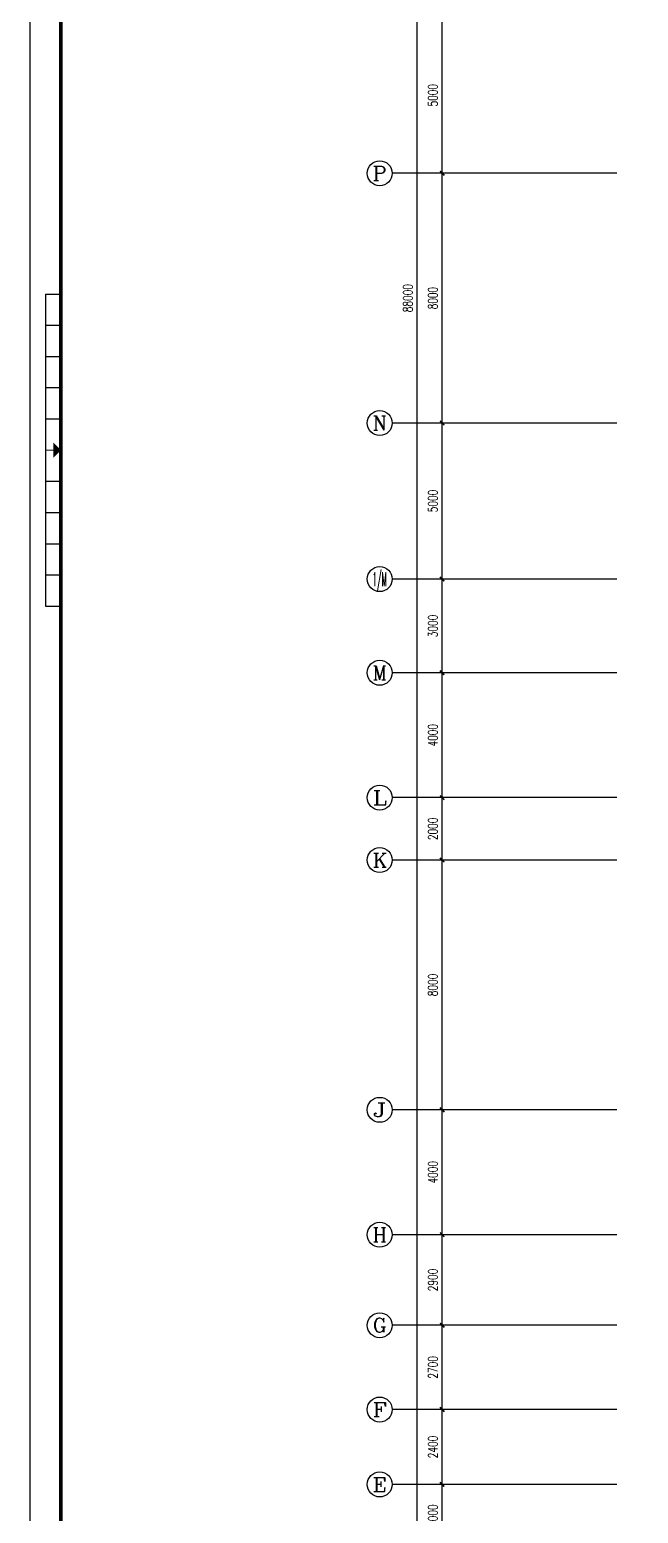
# Model space of a CAD drawing. Extents: x 190999 to 834799, y -200814 to 215286.
# Drawn here: x 666599 to 686083, y -175421 to -127896 of the extents above; entities that cross this region are included whole.
import ezdxf
from ezdxf.enums import TextEntityAlignment as Align

# ---------------------------------------------------------------- set-up
doc = ezdxf.new("R2010")
doc.units = 0
doc.header["$LTSCALE"] = 1000
doc.header["$MEASUREMENT"] = 0
for name, color, linetype in [('AXIS', 3, 'Continuous'), ('AXIS_TEXT', 7, 'Continuous'), ('图框', 189, 'Continuous')]:
    doc.layers.add(name, color=color, linetype=linetype)
doc.styles.add('_TCH_AXIS', font='COMPLEX', dxfattribs={"bigfont": 'GBCBIG'})
doc.styles.add('COMPLEX', font='COMPLEX')
doc.styles.add('DIM_FONT', font='SIMPLEX', dxfattribs={"width": 0.7, "bigfont": 'GBCBIG'})
doc.dimstyles.new('DIMN', dxfattribs={"dimtxt": 300, "dimasz": 100, "dimexe": 250, "dimexo": 300, "dimgap": 150, "dimtad": 1, "dimdec": 0, "dimzin": 0, "dimdsep": 46, "dimtxsty": 'DIM_FONT', "dimblk": 'ARCHTICK', "dimcen": 0.09, "dimclrt": 7, "dimazin": 2, "dimtfac": 1, "dimtdec": 0, "dimtix": 1, "dimtmove": 2, "dimatfit": 3, "dimfxl": 0, "dimtolj": 1, "dimtzin": 0, "dimarcsym": 0})

# ---------------------------------------------------------------- blocks, each defined once
blk = doc.blocks.new('TJAD_TK_A0')
at = {"layer": '图框'}
for p, q in [((1517.5, -436.65), (1517.5, -431.65)), ((1527.5, -436.65), (1527.5, -431.65)), ((1537.5, -436.65), (1537.5, -431.65)), ((1547.5, -436.65), (1547.5, -431.65)), ((1557.5, -436.65), (1557.5, -431.65)), ((1577.5, -436.65), (1577.5, -431.65)), ((1587.5, -436.65), (1587.5, -431.65)), ((1597.5, -436.65), (1597.5, -431.65)), ((1607.5, -436.65), (1607.5, -431.65)), ((1617.5, -436.65), (1617.5, -431.65)), ((1517.5, -436.65), (1617.5, -436.65)), ((973, -441.7), (2162, -441.7))]:
    blk.add_line(p, q, dxfattribs=at)
at = {"layer": '图框', "const_width": 1.2}
blk.add_lwpolyline([(2152, -431.7), (2152, 389.3), (998, 389.3), (998, -431.7)], close=True, dxfattribs=at)
at = {"layer": '图框', "const_width": 0.3}
blk.add_lwpolyline([(1567.5, -434.15), (1567.5, -436.65)], dxfattribs=at)
at = {"layer": '图框'}
blk.add_solid([(1570, -434.15), (1565, -434.15), (1567.5, -431.65)], dxfattribs=at)
blk = doc.blocks.new('_ArchTick')
at = {"const_width": 0.5}
blk.add_lwpolyline([(-0.7, -0.7), (0.7, 0.7)], dxfattribs=at)
blk = doc.blocks.new('*D827')
at = {"layer": 'AXIS', "color": 0, "lineweight": -2}
for p, q in [((680599, -174496), (679554, -174496)), ((679804, -176496), (679804, -174496)), ((680599, -176496), (679554, -176496))]:
    blk.add_line(p, q, dxfattribs=at)
at = {"layer": 'Defpoints', "color": 0}
for p in [(679804, -174496), (680899, -174496), (680899, -176496)]:
    blk.add_point(p, dxfattribs=at)
at = {"layer": 'AXIS', "color": 0, "lineweight": -2, "xscale": 100, "yscale": 100, "zscale": 100}
for p, rotation in [((679804, -174496), 90), ((679804, -176496), 270)]:
    blk.add_blockref('_ArchTick', p, dxfattribs=dict(at, rotation=rotation))
at = {"layer": 'AXIS', "color": 7, "insert": (679504, -175496), "char_height": 300, "attachment_point": 5, "rotation": 90, "style": 'DIM_FONT'}
blk.add_mtext('\\A1;2000', dxfattribs=at)
blk = doc.blocks.new('*D828')
at = {"layer": 'AXIS', "color": 0, "lineweight": -2}
for p, q in [((680599, -172096), (679554, -172096)), ((679804, -174496), (679804, -172096)), ((680599, -174496), (679554, -174496))]:
    blk.add_line(p, q, dxfattribs=at)
at = {"layer": 'Defpoints', "color": 0}
for p in [(679804, -172096), (680899, -172096), (680899, -174496)]:
    blk.add_point(p, dxfattribs=at)
at = {"layer": 'AXIS', "color": 0, "lineweight": -2, "xscale": 100, "yscale": 100, "zscale": 100}
for p, rotation in [((679804, -172096), 90), ((679804, -174496), 270)]:
    blk.add_blockref('_ArchTick', p, dxfattribs=dict(at, rotation=rotation))
at = {"layer": 'AXIS', "color": 7, "insert": (679504, -173296), "char_height": 300, "attachment_point": 5, "rotation": 90, "style": 'DIM_FONT'}
blk.add_mtext('\\A1;2400', dxfattribs=at)
blk = doc.blocks.new('*D829')
at = {"layer": 'AXIS', "color": 0, "lineweight": -2}
for p, q in [((680599, -169396), (679554, -169396)), ((679804, -172096), (679804, -169396)), ((680599, -172096), (679554, -172096))]:
    blk.add_line(p, q, dxfattribs=at)
at = {"layer": 'Defpoints', "color": 0}
for p in [(679804, -169396), (680899, -169396), (680899, -172096)]:
    blk.add_point(p, dxfattribs=at)
at = {"layer": 'AXIS', "color": 0, "lineweight": -2, "xscale": 100, "yscale": 100, "zscale": 100}
for p, rotation in [((679804, -169396), 90), ((679804, -172096), 270)]:
    blk.add_blockref('_ArchTick', p, dxfattribs=dict(at, rotation=rotation))
at = {"layer": 'AXIS', "color": 7, "insert": (679504, -170746), "char_height": 300, "attachment_point": 5, "rotation": 90, "style": 'DIM_FONT'}
blk.add_mtext('\\A1;2700', dxfattribs=at)
blk = doc.blocks.new('*D830')
at = {"layer": 'AXIS', "color": 0, "lineweight": -2}
for p, q in [((680599, -166496), (679554, -166496)), ((679804, -169396), (679804, -166496)), ((680599, -169396), (679554, -169396))]:
    blk.add_line(p, q, dxfattribs=at)
at = {"layer": 'Defpoints', "color": 0}
for p in [(679804, -166496), (680899, -166496), (680899, -169396)]:
    blk.add_point(p, dxfattribs=at)
at = {"layer": 'AXIS', "color": 0, "lineweight": -2, "xscale": 100, "yscale": 100, "zscale": 100}
for p, rotation in [((679804, -166496), 90), ((679804, -169396), 270)]:
    blk.add_blockref('_ArchTick', p, dxfattribs=dict(at, rotation=rotation))
at = {"layer": 'AXIS', "color": 7, "insert": (679504, -167946), "char_height": 300, "attachment_point": 5, "rotation": 90, "style": 'DIM_FONT'}
blk.add_mtext('\\A1;2900', dxfattribs=at)
blk = doc.blocks.new('*D831')
at = {"layer": 'AXIS', "color": 0, "lineweight": -2}
for p, q in [((680599, -162496), (679554, -162496)), ((679804, -166496), (679804, -162496)), ((680599, -166496), (679554, -166496))]:
    blk.add_line(p, q, dxfattribs=at)
at = {"layer": 'Defpoints', "color": 0}
for p in [(679804, -162496), (680899, -162496), (680899, -166496)]:
    blk.add_point(p, dxfattribs=at)
at = {"layer": 'AXIS', "color": 0, "lineweight": -2, "xscale": 100, "yscale": 100, "zscale": 100}
for p, rotation in [((679804, -162496), 90), ((679804, -166496), 270)]:
    blk.add_blockref('_ArchTick', p, dxfattribs=dict(at, rotation=rotation))
at = {"layer": 'AXIS', "color": 7, "insert": (679504, -164496), "char_height": 300, "attachment_point": 5, "rotation": 90, "style": 'DIM_FONT'}
blk.add_mtext('\\A1;4000', dxfattribs=at)
blk = doc.blocks.new('*D832')
at = {"layer": 'AXIS', "color": 0, "lineweight": -2}
for p, q in [((680599, -154496), (679554, -154496)), ((679804, -162496), (679804, -154496)), ((680599, -162496), (679554, -162496))]:
    blk.add_line(p, q, dxfattribs=at)
at = {"layer": 'Defpoints', "color": 0}
for p in [(679804, -154496), (680899, -154496), (680899, -162496)]:
    blk.add_point(p, dxfattribs=at)
at = {"layer": 'AXIS', "color": 0, "lineweight": -2, "xscale": 100, "yscale": 100, "zscale": 100}
for p, rotation in [((679804, -154496), 90), ((679804, -162496), 270)]:
    blk.add_blockref('_ArchTick', p, dxfattribs=dict(at, rotation=rotation))
at = {"layer": 'AXIS', "color": 7, "insert": (679504, -158496), "char_height": 300, "attachment_point": 5, "rotation": 90, "style": 'DIM_FONT'}
blk.add_mtext('\\A1;8000', dxfattribs=at)
blk = doc.blocks.new('*D833')
at = {"layer": 'AXIS', "color": 0, "lineweight": -2}
for p, q in [((680599, -152496), (679554, -152496)), ((679804, -154496), (679804, -152496)), ((680599, -154496), (679554, -154496))]:
    blk.add_line(p, q, dxfattribs=at)
at = {"layer": 'Defpoints', "color": 0}
for p in [(679804, -152496), (680899, -152496), (680899, -154496)]:
    blk.add_point(p, dxfattribs=at)
at = {"layer": 'AXIS', "color": 0, "lineweight": -2, "xscale": 100, "yscale": 100, "zscale": 100}
for p, rotation in [((679804, -152496), 90), ((679804, -154496), 270)]:
    blk.add_blockref('_ArchTick', p, dxfattribs=dict(at, rotation=rotation))
at = {"layer": 'AXIS', "color": 7, "insert": (679504, -153496), "char_height": 300, "attachment_point": 5, "rotation": 90, "style": 'DIM_FONT'}
blk.add_mtext('\\A1;2000', dxfattribs=at)
blk = doc.blocks.new('*D834')
at = {"layer": 'AXIS', "color": 0, "lineweight": -2}
for p, q in [((680599, -148496), (679554, -148496)), ((679804, -152496), (679804, -148496)), ((680599, -152496), (679554, -152496))]:
    blk.add_line(p, q, dxfattribs=at)
at = {"layer": 'Defpoints', "color": 0}
for p in [(679804, -148496), (680899, -148496), (680899, -152496)]:
    blk.add_point(p, dxfattribs=at)
at = {"layer": 'AXIS', "color": 0, "lineweight": -2, "xscale": 100, "yscale": 100, "zscale": 100}
for p, rotation in [((679804, -148496), 90), ((679804, -152496), 270)]:
    blk.add_blockref('_ArchTick', p, dxfattribs=dict(at, rotation=rotation))
at = {"layer": 'AXIS', "color": 7, "insert": (679504, -150496), "char_height": 300, "attachment_point": 5, "rotation": 90, "style": 'DIM_FONT'}
blk.add_mtext('\\A1;4000', dxfattribs=at)
blk = doc.blocks.new('*D835')
at = {"layer": 'AXIS', "color": 0, "lineweight": -2}
for p, q in [((680599, -145496), (679554, -145496)), ((679804, -148496), (679804, -145496)), ((680599, -148496), (679554, -148496))]:
    blk.add_line(p, q, dxfattribs=at)
at = {"layer": 'Defpoints', "color": 0}
for p in [(679804, -145496), (680899, -145496), (680899, -148496)]:
    blk.add_point(p, dxfattribs=at)
at = {"layer": 'AXIS', "color": 0, "lineweight": -2, "xscale": 100, "yscale": 100, "zscale": 100}
for p, rotation in [((679804, -145496), 90), ((679804, -148496), 270)]:
    blk.add_blockref('_ArchTick', p, dxfattribs=dict(at, rotation=rotation))
at = {"layer": 'AXIS', "color": 7, "insert": (679504, -146996), "char_height": 300, "attachment_point": 5, "rotation": 90, "style": 'DIM_FONT'}
blk.add_mtext('\\A1;3000', dxfattribs=at)
blk = doc.blocks.new('*D836')
at = {"layer": 'AXIS', "color": 0, "lineweight": -2}
for p, q in [((680599, -140496), (679554, -140496)), ((679804, -145496), (679804, -140496)), ((680599, -145496), (679554, -145496))]:
    blk.add_line(p, q, dxfattribs=at)
at = {"layer": 'Defpoints', "color": 0}
for p in [(679804, -140496), (680899, -140496), (680899, -145496)]:
    blk.add_point(p, dxfattribs=at)
at = {"layer": 'AXIS', "color": 0, "lineweight": -2, "xscale": 100, "yscale": 100, "zscale": 100}
for p, rotation in [((679804, -140496), 90), ((679804, -145496), 270)]:
    blk.add_blockref('_ArchTick', p, dxfattribs=dict(at, rotation=rotation))
at = {"layer": 'AXIS', "color": 7, "insert": (679504, -142996), "char_height": 300, "attachment_point": 5, "rotation": 90, "style": 'DIM_FONT'}
blk.add_mtext('\\A1;5000', dxfattribs=at)
blk = doc.blocks.new('*D837')
at = {"layer": 'AXIS', "color": 0, "lineweight": -2}
for p, q in [((680599, -132496), (679554, -132496)), ((679804, -140496), (679804, -132496)), ((680599, -140496), (679554, -140496))]:
    blk.add_line(p, q, dxfattribs=at)
at = {"layer": 'Defpoints', "color": 0}
for p in [(679804, -132496), (680899, -132496), (680899, -140496)]:
    blk.add_point(p, dxfattribs=at)
at = {"layer": 'AXIS', "color": 0, "lineweight": -2, "xscale": 100, "yscale": 100, "zscale": 100}
for p, rotation in [((679804, -132496), 90), ((679804, -140496), 270)]:
    blk.add_blockref('_ArchTick', p, dxfattribs=dict(at, rotation=rotation))
at = {"layer": 'AXIS', "color": 7, "insert": (679504, -136496), "char_height": 300, "attachment_point": 5, "rotation": 90, "style": 'DIM_FONT'}
blk.add_mtext('\\A1;8000', dxfattribs=at)
blk = doc.blocks.new('*D838')
at = {"layer": 'AXIS', "color": 0, "lineweight": -2}
for p, q in [((680599, -127496), (679554, -127496)), ((679804, -132496), (679804, -127496)), ((680599, -132496), (679554, -132496))]:
    blk.add_line(p, q, dxfattribs=at)
at = {"layer": 'Defpoints', "color": 0}
for p in [(679804, -127496), (680899, -127496), (680899, -132496)]:
    blk.add_point(p, dxfattribs=at)
at = {"layer": 'AXIS', "color": 0, "lineweight": -2, "xscale": 100, "yscale": 100, "zscale": 100}
for p, rotation in [((679804, -127496), 90), ((679804, -132496), 270)]:
    blk.add_blockref('_ArchTick', p, dxfattribs=dict(at, rotation=rotation))
at = {"layer": 'AXIS', "color": 7, "insert": (679504, -129996), "char_height": 300, "attachment_point": 5, "rotation": 90, "style": 'DIM_FONT'}
blk.add_mtext('\\A1;5000', dxfattribs=at)
blk = doc.blocks.new('*D851')
at = {"layer": 'AXIS', "color": 0, "lineweight": -2}
for p, q in [((680599, -92496), (678754, -92496)), ((679004, -180496), (679004, -92496)), ((680599, -180496), (678754, -180496))]:
    blk.add_line(p, q, dxfattribs=at)
at = {"layer": 'Defpoints', "color": 0}
for p in [(679004, -92496), (680899, -92496), (680899, -180496)]:
    blk.add_point(p, dxfattribs=at)
at = {"layer": 'AXIS', "color": 0, "lineweight": -2, "xscale": 100, "yscale": 100, "zscale": 100}
for p, rotation in [((679004, -92496), 90), ((679004, -180496), 270)]:
    blk.add_blockref('_ArchTick', p, dxfattribs=dict(at, rotation=rotation))
at = {"layer": 'AXIS', "color": 7, "insert": (678704, -136496), "char_height": 300, "attachment_point": 5, "rotation": 90, "style": 'DIM_FONT'}
blk.add_mtext('\\A1;88000', dxfattribs=at)
blk = doc.blocks.new('_AXISO')
blk.add_circle((0, 0), 0.5)
at = {"layer": 'AXIS_TEXT', "style": 'COMPLEX', "width": 1.041667}
blk.add_attdef('A', text='', height=0.56, dxfattribs=at).set_placement((-0.25, -0.28), (0.25, -0.28), align=Align.FIT)

msp = doc.modelspace()

# ---------------------------------------------------------------- linework, layer by layer
at = {"layer": 'AXIS'}
for p, q in [((685398.5, -132496.3), (678204.1, -132496.3)), ((685398.5, -140496.3), (678204.1, -140496.3)), ((685398.5, -145496.3), (678204.1, -145496.3)), ((685398.5, -148496.3), (678204.1, -148496.3)), ((685398.5, -152496.3), (678204.1, -152496.3)), ((685398.5, -154496.3), (678204.1, -154496.3)), ((685398.5, -162496.3), (678204.1, -162496.3)), ((685398.5, -166496.3), (678204.1, -166496.3)), ((685398.5, -169396.3), (678204.1, -169396.3)), ((685398.5, -172096.3), (678204.1, -172096.3)), ((685398.5, -174496.3), (678204.1, -174496.3))]:
    msp.add_line(p, q, dxfattribs=at)

# ---------------------------------------------------------------- block references
ref = msp.add_blockref('_AXISO', (677804.1, -132496.3), dxfattribs=dict(at, xscale=800, yscale=800, zscale=800))
ref.add_attrib('A', 'P', dxfattribs={"layer": 'AXIS_TEXT', "height": 452.5, "style": '_TCH_AXIS', "width": 1.235294}).set_placement((677577.8, -132722.6), (678030.4, -132722.6), align=Align.FIT)
ref = msp.add_blockref('_AXISO', (677804.1, -140496.3), dxfattribs=dict(at, xscale=800, yscale=800, zscale=800))
ref.add_attrib('A', 'N', dxfattribs={"layer": 'AXIS_TEXT', "height": 452.5, "style": '_TCH_AXIS', "width": 1.105263}).set_placement((677577.8, -140722.6), (678030.4, -140722.6), align=Align.FIT)
ref = msp.add_blockref('_AXISO', (677804.1, -145496.3), dxfattribs=dict(at, xscale=800, yscale=800, zscale=800))
ref.add_attrib('A', '1/M', dxfattribs={"layer": 'AXIS_TEXT', "height": 452.55, "style": '_TCH_AXIS', "width": 0.362069}).set_placement((677577.8, -145722.6), (678030.4, -145722.6), align=Align.FIT)
ref = msp.add_blockref('_AXISO', (677804.1, -148496.3), dxfattribs=dict(at, xscale=800, yscale=800, zscale=800))
ref.add_attrib('A', 'M', dxfattribs={"layer": 'AXIS_TEXT', "height": 452.5, "style": '_TCH_AXIS'}).set_placement((677577.8, -148722.6), (678030.4, -148722.6), align=Align.FIT)
ref = msp.add_blockref('_AXISO', (677804.1, -152496.3), dxfattribs=dict(at, xscale=800, yscale=800, zscale=800))
ref.add_attrib('A', 'L', dxfattribs={"layer": 'AXIS_TEXT', "height": 452.5, "style": '_TCH_AXIS', "width": 1.4}).set_placement((677577.8, -152722.6), (678030.4, -152722.6), align=Align.FIT)
ref = msp.add_blockref('_AXISO', (677804.1, -154496.3), dxfattribs=dict(at, xscale=800, yscale=800, zscale=800))
ref.add_attrib('A', 'K', dxfattribs={"layer": 'AXIS_TEXT', "height": 452.5, "style": '_TCH_AXIS', "width": 1.105263}).set_placement((677577.8, -154722.6), (678030.4, -154722.6), align=Align.FIT)
ref = msp.add_blockref('_AXISO', (677804.1, -162496.3), dxfattribs=dict(at, xscale=800, yscale=800, zscale=800))
ref.add_attrib('A', 'J', dxfattribs={"layer": 'AXIS_TEXT', "height": 452.5, "style": '_TCH_AXIS', "width": 1.909091}).set_placement((677577.8, -162722.6), (678030.4, -162722.6), align=Align.FIT)
ref = msp.add_blockref('_AXISO', (677804.1, -166496.3), dxfattribs=dict(at, xscale=800, yscale=800, zscale=800))
ref.add_attrib('A', 'H', dxfattribs={"layer": 'AXIS_TEXT', "height": 452.5, "style": '_TCH_AXIS', "width": 1.05}).set_placement((677577.8, -166722.6), (678030.4, -166722.6), align=Align.FIT)
ref = msp.add_blockref('_AXISO', (677804.1, -169396.3), dxfattribs=dict(at, xscale=800, yscale=800, zscale=800))
ref.add_attrib('A', 'G', dxfattribs={"layer": 'AXIS_TEXT', "height": 452.5, "style": '_TCH_AXIS', "width": 1.166667}).set_placement((677577.8, -169622.6), (678030.4, -169622.6), align=Align.FIT)
ref = msp.add_blockref('_AXISO', (677804.1, -172096.3), dxfattribs=dict(at, xscale=800, yscale=800, zscale=800))
ref.add_attrib('A', 'F', dxfattribs={"layer": 'AXIS_TEXT', "height": 452.5, "style": '_TCH_AXIS', "width": 1.3125}).set_placement((677577.8, -172322.6), (678030.4, -172322.6), align=Align.FIT)
ref = msp.add_blockref('_AXISO', (677804.1, -174496.3), dxfattribs=dict(at, xscale=800, yscale=800, zscale=800))
ref.add_attrib('A', 'E', dxfattribs={"layer": 'AXIS_TEXT', "height": 452.5, "style": '_TCH_AXIS', "width": 1.3125}).set_placement((677577.8, -174722.6), (678030.4, -174722.6), align=Align.FIT)
at = {"layer": '图框', "xscale": 100, "yscale": 100, "zscale": 100, "rotation": 270}
msp.add_blockref('TJAD_TK_A0', (710768.8, 15386.5), dxfattribs=at)

# ---------------------------------------------------------------- dimensions: what is measured, and where the dimension line sits
at = {"layer": 'AXIS'}
for p1, p2, distance, picture, middle in [((680898.5, -180496.3), (680898.5, -92496.3), 1894.4, '*D851', (678704.1, -136496.3)), ((680898.5, -132496.3), (680898.5, -127496.3), 1094.4, '*D838', (679504.1, -129996.3)), ((680898.5, -140496.3), (680898.5, -132496.3), 1094.4, '*D837', (679504.1, -136496.3)), ((680898.5, -145496.3), (680898.5, -140496.3), 1094.4, '*D836', (679504.1, -142996.3)), ((680898.5, -148496.3), (680898.5, -145496.3), 1094.4, '*D835', (679504.1, -146996.3)), ((680898.5, -152496.3), (680898.5, -148496.3), 1094.4, '*D834', (679504.1, -150496.3)), ((680898.5, -154496.3), (680898.5, -152496.3), 1094.4, '*D833', (679504.1, -153496.3)), ((680898.5, -162496.3), (680898.5, -154496.3), 1094.4, '*D832', (679504.1, -158496.3)), ((680898.5, -166496.3), (680898.5, -162496.3), 1094.4, '*D831', (679504.1, -164496.3)), ((680898.5, -169396.3), (680898.5, -166496.3), 1094.4, '*D830', (679504.1, -167946.3)), ((680898.5, -172096.3), (680898.5, -169396.3), 1094.4, '*D829', (679504.1, -170746.3)), ((680898.5, -174496.3), (680898.5, -172096.3), 1094.4, '*D828', (679504.1, -173296.3)), ((680898.5, -176496.3), (680898.5, -174496.3), 1094.4, '*D827', (679504.1, -175496.3))]:
    dim = msp.add_aligned_dim(p1=p1, p2=p2, distance=distance, dimstyle='DIMN', dxfattribs=at)
    dim.commit()
    dim.dimension.update_dxf_attribs({"geometry": picture, "text_midpoint": middle})

doc.saveas('drawing.dxf')
